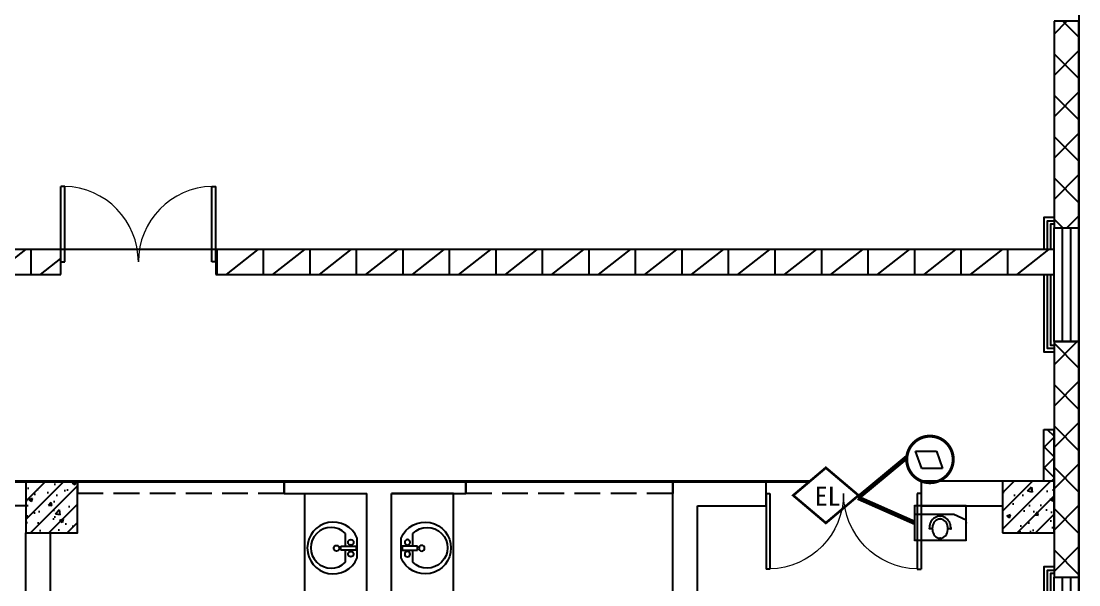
# Model space of a CAD drawing. Header units: millimetres. Extents: x -633009578 to 5705885, y -633235091 to 2571734.
# Drawn here: x 4184775 to 4195009, y 1864345 to 1869800 of the extents above; entities that cross this region are included whole.
import ezdxf
from ezdxf.enums import TextEntityAlignment as Align

# ---------------------------------------------------------------- set-up
doc = ezdxf.new("R2010")
doc.units = ezdxf.units.MM
doc.header["$LTSCALE"] = 1000
doc.header["$MEASUREMENT"] = 0
doc.linetypes.add('DASH', pattern=[0.35, 0.25, -0.1])
doc.layers.get('0').update_dxf_attribs({"color": 9})
for name, color, linetype in [('A-COLUM(柱)', 255, 'Continuous'), ('A-DOOR(门）', 4, 'Continuous'), ('A-F-AREA(计算)', 5, 'Continuous'), ('A-FLOR(看线)', 8, 'Continuous'), ('A-HATH(填充)', 8, 'Continuous'), ('A-LM-RAIL(栏杆)', 167, 'Continuous'), ('A-LVTY(厨卫)', 8, 'Continuous'), ('A-WALL(墙)', 255, 'Continuous'), ('A-WINDOW（窗）', 4, 'Continuous'), ('WALL', 9, 'Continuous'), ('电-强电平面-线缆', 3, 'Continuous'), ('设备-安防', 3, 'Continuous')]:
    doc.layers.add(name, color=color, linetype=linetype)
doc.styles.add('_TEL_DIM', font='simhei.ttf', dxfattribs={"height": 3.5, "bigfont": 'HZTXT'})
pattern_1 = [(0, (1628470.737756166, 677977.5160347573), (0, 350), []), (37.875, (1628870.737756166, 677977.5160347573), (-169.61527734408, 218.0766567528281), []), (90, (1628870.737756166, 677977.5160347573), (-450, 2.755455298081545e-14), [])]
pattern_2 = [(45, (1628670.737756166, 677977.5160347573), (-200.0002033111466, 200.0002033111467), []), (135, (1628670.737756166, 677977.5160347573), (-200.0002033111467, -200.0002033111466), [])]

# ---------------------------------------------------------------- blocks, each defined once
blk = doc.blocks.new('$equip$00002496')
for p, q in [((-0.3257586027029902, -0.01245651182034635), (-0.3257586027029902, -0.04339440534022287)), ((-0.3257586027029902, -0.04339440534022287), (-0.2349881161644589, -0.04339440534022287)), ((-0.2349881161644589, -0.07433229886373738), (-0.2349881161644589, -0.01245651182034635)), ((0.2318991003703559, -0.04339041039929725), (0.3257586027029902, -0.04343435477494495)), ((0.2318995781242847, -0.07433229886373738), (0.2318995781242847, -0.01245651182034635)), ((0.3257586027029902, -0.01245651182034635), (0.3257586027029902, -0.04339440534022287))]:
    blk.add_line(p, q)
at = {"const_width": 0.04}
for points in [[(-0.3257586027029902, -0.01209546335303457), (-0.3254450895765331, 0.007862924336222932), (-0.3246427298145136, 0.02099261244438821), (-0.3230396698054392, 0.03683146784896962), (-0.3200834360468434, 0.05640672732988605), (-0.3158846532169264, 0.07655434396292549), (-0.3114238906564424, 0.0934556857937423), (-0.3053167008911259, 0.1125148900100612), (-0.2961030303267762, 0.1360363546918961), (-0.2870512925146613, 0.1553192011742794), (-0.2776002755272202, 0.1727327617008996), (-0.2650090074748732, 0.1928330976625148), (-0.2480697203573072, 0.2158072831662139), (-0.2307201034273021, 0.2357486963155679), (-0.2183433735772269, 0.2482254943279258), (-0.2048552286432823, 0.2604362391903123), (-0.1911825684801443, 0.2715267914645665), (-0.1736025161517318, 0.2841171126310655), (-0.1547964517085347, 0.2957489191248897), (-0.1366549688245868, 0.3053642205159122), (-0.1125469685212011, 0.3159432491156622), (-0.09099250963481609, 0.3234552737812919), (-0.07185881528130267, 0.3286887830108753), (-0.0476470465073362, 0.3334767393171205), (-0.03344249982910696, 0.3353641694484395), (-0.01254353142576292, 0.33693107711224), (0.006284847928327508, 0.3371227143543365), (0.02112160998512991, 0.3364609976488282), (0.03364834297099151, 0.3353416012541857), (0.04427512355323415, 0.3339856622114894), (0.0514455190859735, 0.3328576949279523), (0.06296124946675263, 0.3306819992103556), (0.07295717955275904, 0.3284235992541653), (0.08476642325695138, 0.3253025975027413), (0.09841386118205264, 0.3210671038432338), (0.1073930458223913, 0.3179007922954042), (0.1189192084857496, 0.3133782735822024), (0.1273616340185981, 0.309727315147029), (0.1385068310191855, 0.3044504504359793), (0.1500006543647032, 0.2984373588406015), (0.1638636618590681, 0.2903635228794883), (0.1733825990086189, 0.2842636587374727), (0.1825355213950388, 0.2779405411420157), (0.1897162082022987, 0.2726458121323958), (0.1961934307328193, 0.2676024858810706), (0.2032832070399309, 0.2617741676658625), (0.2108134823647561, 0.2552078580083617), (0.217798692494398, 0.2487452608329477), (0.228148777372553, 0.2384502620334388), (0.2384204440459143, 0.2272843058126455), (0.2434306646027835, 0.2214536424435209), (0.2496786895935657, 0.2137899235021905), (0.2547404104698217, 0.2072320931656577), (0.2611980655201478, 0.1983612801268464), (0.2680283635418164, 0.1882836692966521), (0.2770073256251635, 0.1737512327563309), (0.2837973800196778, 0.1615835285520006), (0.2918694003747078, 0.1454322725621751), (0.2969779347913573, 0.1339993972869706), (0.3002692127192859, 0.126001952077786), (0.3046930583077483, 0.1142746343793988), (0.3092767016933067, 0.1005832550908963), (0.3129390048998175, 0.08807579556378187), (0.3161395389179233, 0.07547706223704154), (0.3186645603709621, 0.06388206950578024), (0.3211643142713001, 0.0500421286051278), (0.3228813630266814, 0.03809697220276576), (0.3240568224427989, 0.02762096420337912), (0.324859512373223, 0.01811108543552109), (0.3254132453730563, 0.00858592767326627), (0.3257090797560522, -0.00049248671712121), (0.3257832243107259, -0.007853463819628814), (0.3257586027029902, -0.01597356299680541)], [(-0.3257569673587568, -0.01199135613933322), (-0.3257586027029902, -0.04339440534022287), (-0.2655665311758639, -0.04339440534022287)], [(0.2318995781242847, -0.04343435477494495), (0.3257586027029902, -0.04343435477494495), (0.3257689946476603, -0.01254634189172066)]]:
    blk.add_lwpolyline(points, dxfattribs=at)
blk.add_lwpolyline([(-0.2349881161644589, -0.04339440534022287), (-0.234988116149907, -0.07433229886373738, 0.0182959325663468), (-0.2341963414801285, -0.09596305228842539, 0.02057100331636309), (-0.2314330486115068, -0.1200309692394512, 0.01615663239953969), (-0.2279163057246478, -0.1385404972170363, 0.01693810384346652), (-0.2229987668251852, -0.1574872628661979, 0.01329564042987737), (-0.2183254288102034, -0.1718583239271538, 0.01774370437729911), (-0.2109808493987657, -0.190436463271908, 0.01810240356969195), (-0.202383055788232, -0.2083190727098554, 0.02333614132905712), (-0.1896684531238861, -0.229968408079003, 0.02044170027676835), (-0.1774249378067907, -0.2471703877454274, 0.01989766451918913), (-0.1643957158521516, -0.2626632182400499, 0.02937469172712198), (-0.1439065932936501, -0.2826519741392985, 0.02046687747088341), (-0.1288843219663249, -0.2946362194343237, 0.01994697534980988), (-0.1136344562692102, -0.3049034932155337, 0.02634036321689085), (-0.09301181325281505, -0.3161697710966109, 0.02276514568385508), (-0.07478138820442837, -0.3239164370424987, 0.02206410967143575), (-0.05684026748349424, -0.3297063967147551, 0.0175610551311905), (-0.04245622256712522, -0.3331187941075768, 0.01884926235006773), (-0.02688140393001959, -0.3356341081016581, 0.02667427645081797), (-0.004813117921003141, -0.3371611547772773, 0.02406458763464014), (0.01513338900986128, -0.3365152710211987, 0.01749181383793592), (0.02959480640129186, -0.334837958071148, 0.02217984979833747), (0.04783707972092088, -0.3312386844263528, 0.01670575936897621), (0.06151090867933817, -0.3274165873117454, 0.0217722080425489), (0.0790706878178753, -0.3210165422860882, 0.03374751034879078), (0.1057169104751665, -0.3077975864252949, 0.02730692637543976), (0.1266723583685234, -0.2939906737810816, 0.03748691983271558), (0.1535541368793929, -0.2707855348744488, 0.02366876899911156), (0.1697097239521099, -0.2529639476961165, 0.02463610663642848), (0.1846068157610716, -0.2329478090214252, 0.02205649491069121), (0.1970839504210744, -0.2124338016146794, 0.01935462041009298), (0.206340296252165, -0.1939205355338345, 0.01688452340010287), (0.2137288127123611, -0.1760053912075819, 0.01966230157732925), (0.2205645790236304, -0.1552443572727498, 0.01731440631145223), (0.2255364213342546, -0.135285412416124, 0.01765737348860424), (0.2290203964221291, -0.1154880664689699, 0.01633418443731503), (0.2311199677496916, -0.09579652929824078, 0.01862757118903319), (0.2318995781388367, -0.07433229886373738, -0.000472708372486724), (0.2318995781242847, -0.05279222321769339, 0.0004727079955161621), (0.2318995781242847, -0.03244852855277713, -0.0004727079955161849), (0.2318995781242847, -0.01245341187313898, 0.0193493677842396), (0.2310570476547582, 0.009855565578618553, 0.01770133877692018), (0.2286674682109151, 0.03113219686929369, 0.0176091688965659), (0.2250366548687452, 0.05081065330523415, 0.01973381331635689), (0.2191032464616001, 0.07337515754625201, 0.01545712335130221), (0.2136441482725786, 0.08944355720814201, 0.01638136793352114), (0.2064366456615971, 0.1069191381830024, 0.01889577194154605), (0.1974724603933282, 0.124934014853352, 0.01460926708694749), (0.1893017992697423, 0.1389198372235114, 0.01834707667655943), (0.1788048267626436, 0.154441256672726, 0.01802701254956099), (0.1670945117075462, 0.16930223901727, 0.01918510430489061), (0.1545159021334257, 0.1830286705735489, 0.02609018841368346), (0.1355203122220701, 0.2003201775660273, 0.02726780140366601), (0.1154953059740365, 0.2149753960547969, 0.02826022181265756), (0.09302354548708536, 0.2278643579738855, 0.01768013504660025), (0.07947741153475363, 0.2340587330181734, 0.02983831462154809), (0.05467275061528198, 0.242662508819194, 0.03688840652984774), (0.02498369276872836, 0.248695417874842, 0.03132680170442304), (-0.00154426900553517, 0.2503981151239714, 0.02152297382195137), (-0.01876981760142371, 0.249681544064515, 0.02781603352576516), (-0.04232023857184686, 0.2463571927401063, 0.02781924796867374), (-0.06450405267241877, 0.2406578850968799, 0.01792787672923883), (-0.07963114288577344, 0.2352566086992738, 0.0262865457487697), (-0.09992356615839526, 0.2259165745053906, 0.02119287732084118), (-0.11706115740526, 0.2159602789688506, 0.0171568808815843), (-0.1294802093179896, 0.207409261194698, 0.02416187819285423), (-0.1477007803769084, 0.1925049077508447, 0.02878934091920857), (-0.167043774476042, 0.1729245897222427, 0.01847703741819992), (-0.1794630369258812, 0.1577163090223621, 0.0213830109619632), (-0.1916570924367988, 0.1400851354956103, 0.01760758065260107), (-0.2016330892802216, 0.1229453873020248, 0.01681983214104903), (-0.2093724703590851, 0.1072558663363452, 0.01906551868470904), (-0.2177670299279271, 0.08662868678948143, 0.01663457793315364), (-0.2233549865341047, 0.06948587926308392, 0.01199850358657596), (-0.227126173209399, 0.05518552293506218, 0.01921348092443342), (-0.2312853431794792, 0.03417440378689207, 0.0129120010522256), (-0.2334025729942368, 0.01812716938002268, 0.01673519548586339), (-0.2347496548027266, -0.0005786718757008202, 0.009174826161293947), (-0.2349881161644589, -0.01245651182034635, 0.0008621608417457901), (-0.2349881161644589, -0.04339440534022287), (-0.2961449461872689, -0.04339440534022287, 56.79143426085979)], format="xyb", dxfattribs=at)
for centre, major_axis, ratio, start_param, end_param in [((0, -0.007853463819628814), (-5.946726671962764e-16, 0.3450403896201966), 0.944188663444044, 4.700094459124145, 7.866276155235024), ((-0.00154426900553517, -0.01245651181670837), (0, 0.2628546269403538), 0.8881100928804517, 4.71238898038469, 7.853981633974483), ((-0.00154426900553517, -0.07433229886373738), (0, -0.2628546269403538), 0.8881100928804517, 4.71238898038469, 7.853981633974483)]:
    blk.add_ellipse(centre, major_axis=major_axis, ratio=ratio, start_param=start_param, end_param=end_param)
for p in [(0, 0.3371869258007791), (-0.3257586027029902, -0.04339440534022287), (0.3256694684678223, -0.04536965262741433), (0, -0.3371811744327715)]:
    blk.add_point(p)
at = {"color": 7, "style": '_TEL_DIM', "flags": 1}
blk.add_attdef('A', text='', height=2e-05, dxfattribs=at).set_placement((0, 0), align=Align.MIDDLE_CENTER)
blk = doc.blocks.new('$equip$00002617')
for p, q in [((0.6250151190488396, 0.4150200000058248), (-0.6249848809511604, 0.4150200000058248)), ((-0.6249848809511604, 0.4150200000058248), (-0.6249848809511604, -0.4149799999959214)), ((0.6250151190488396, -0.4149799999959214), (0.6250151190488396, 0.4150200000058248)), ((-0.6249848809511604, 0.2150200000050972), (0.3250151190459292, 0.2150200000050972)), ((0.3250151190459292, 0.2150200000050972), (0.6250151190488396, 0.07502000000567932)), ((-0.6249848809511604, -0.4149799999959214), (0.6250151190488396, -0.4149799999959214))]:
    blk.add_line(p, q)
at = {"linetype": 'Continuous', "const_width": 0.04}
blk.add_lwpolyline([(-0.6249848809511604, 0.4150200000058248), (0.6250151190488396, 0.4150200000058248), (0.6250151190488396, -0.4149799999959214), (-0.6249848809511604, -0.4149799999959214)], close=True, dxfattribs=at)
at = {"color": 1}
for p in [(1.51190488395514e-05, 0.4150200000058248), (-0.6249848809511604, 2.000000495172571e-05), (0.6250151190488396, 2.000000495172571e-05), (0.01750438004455646, -0.4149799999959214)]:
    blk.add_point(p, dxfattribs=at)
at = {"color": 7, "style": '_TEL_DIM', "flags": 1}
blk.add_attdef('A', text='', height=2.5e-05, dxfattribs=at).set_placement((0, 0), align=Align.MIDDLE_CENTER)
blk = doc.blocks.new('A$C40EF29F0')
for name, p, xscale, yscale, zscale in [('$equip$00002617', (257.9972608285025, 173.994528161973), 400, 400, 400), ('$equip$00002496', (256.1213830718771, 133.3334205766732), 315, 315, 315)]:
    blk.add_blockref(name, p, dxfattribs=dict(xscale=xscale, yscale=yscale, zscale=zscale))
blk = doc.blocks.new('$equip$00002620')
for p, q in [((-0.1058179566880426, 0.1152844922435179), (-0.1858179566897888, -0.1047155077576463)), ((0.1624100250937772, 0.1152844922435179), (-0.1058179566880426, 0.1152844922435179)), ((0.08241002509203099, -0.1047155077576463), (0.1624100250937772, 0.1152844922435179)), ((-0.1858179566897888, -0.1047155077576463), (0.08241002509203099, -0.1047155077576463))]:
    blk.add_line(p, q)
at = {"const_width": 0.04}
blk.add_lwpolyline([(-0.2999925000021904, 9.999999747378752e-06, 1), (0.3000075000036304, 9.999999747378752e-06, 0.9999999999999999), (-0.2999925000021904, 9.999999747378752e-06, 1)], format="xyb", dxfattribs=at)
blk.add_circle((7.500000720028765e-06, 9.999999747378752e-06), 0.3000000000001062)
at = {"color": 1}
for p in [(7.500000720028765e-06, 0.3000099999990198), (-0.2999924999985524, 9.999999747378752e-06), (0.3000075000036304, 9.999999747378752e-06), (7.500000720028765e-06, -0.299989999999525)]:
    blk.add_point(p, dxfattribs=at)
at = {"color": 7, "style": '_TEL_DIM', "flags": 1}
blk.add_attdef('A', text='', height=2.5e-05, dxfattribs=at).set_placement((0, 0), align=Align.MIDDLE_CENTER)
blk = doc.blocks.new('$equip$00002474')
for p, q in [((-0.519992380955955, 1.000000338535756e-05), (7.619048119522631e-06, 0.4400100000020757)), ((7.619048119522631e-06, 0.4400100000020757), (0.5200076190521941, 1.000000338535756e-05)), ((7.619048119522631e-06, -0.4399899999989429), (-0.519992380955955, 1.000000338535756e-05)), ((0.5200076190521941, 1.000000338535756e-05), (7.619048119522631e-06, -0.4399899999989429))]:
    blk.add_line(p, q)
at = {"const_width": 0.04}
blk.add_lwpolyline([(7.619048119522631e-06, 0.4400100000020757), (-0.519992380955955, 1.000000338535756e-05), (7.619048119522631e-06, -0.4399899999989429), (0.5200076190521941, 1.000000338535756e-05), (7.619048119522631e-06, 0.4400100000020757), (-0.519992380955955, 1.000000338535756e-05)], dxfattribs=at)
for p in [(7.619048119522631e-06, 0.4400100000020757), (-0.519992380955955, 1.000000338535756e-05), (0.5200076190521941, 1.000000338535756e-05), (7.619048119522631e-06, -0.4399899999989429)]:
    blk.add_point(p)
at = {"color": 7, "style": '_TEL_DIM'}
blk.add_attdef('$TEXT$', text='', height=0.3, dxfattribs=at).set_placement((0.02805548798642121, 0.01213281898526475), align=Align.MIDDLE_CENTER)
at = {"color": 7, "style": '_TEL_DIM', "flags": 1}
blk.add_attdef('A', text='', height=2e-05, dxfattribs=at).set_placement((0, 0), align=Align.MIDDLE_CENTER)
blk = doc.blocks.new('$plan$00001628')
for p, q in [((-20.3236661099927, -1.818989403545856e-12), (20.3236661099927, 0)), ((20.3236661099927, 0), (20.3236661099927, -150.0481350782702)), ((-20.3236661099927, -150.0481350782702), (-20.3236661099927, -1.818989403545856e-12)), ((-23.39245275389476, -103.9428290335418), (-143.6423603250569, -103.9428290335418)), ((20.3236661099927, -150.0481350782702), (-20.3236661099927, -150.0481350782702)), ((136.0209855338053, -103.9428290335418), (23.52693074955823, -103.9428290335418))]:
    blk.add_line(p, q)
blk.add_lwpolyline([(-96.62842091566199, 9.318928566552131, 5.110403953654916), (92.21216199610717, 9.318928566550312)], format="xyb", close=True)
for centre, radius in [((-57.16031093435413, -51.98476159802703), 26.67481176936781), ((57.16031093435413, -51.98476159802703), 26.67481176936781), ((0, -190.1098522697775), 27.77136210564822)]:
    blk.add_circle(centre, radius)
blk.add_arc((-3.810687395625791, -242.5466148261803), 196.885515440561, 135.2526700260475, 44.74732997395247)
blk = doc.blocks.new('$DorLib2D$00000002')
for p, q in [((-0.5, -5.684341886080802e-17), (-0.5000000000000007, 0.4875)), ((-0.4750000000000007, 0.4875), (-0.5000000000000007, 0.4875)), ((-0.475, -2.842170943040401e-17), (-0.4750000000000007, 0.4875)), ((0.475, -2.842170943040401e-17), (0.4750000000000007, 0.4875)), ((0.4750000000000007, 0.4875), (0.5000000000000007, 0.4875)), ((0.5, -5.684341886080802e-17), (0.5000000000000007, 0.4875)), ((-0.5, -5.684341886080802e-17), (-0.475, -2.842170943040401e-17)), ((0.5, -5.684341886080802e-17), (0.475, -2.842170943040401e-17))]:
    blk.add_line(p, q)
at = {"lineweight": 13}
for centre, start, end in [((-0.4875, -4.263256414560601e-17), 0, 88.53071641864632), ((0.4875, -4.263256414560601e-17), 91.4692835813537, 180)]:
    blk.add_arc(centre, 0.4875, start, end, dxfattribs=at)
blk = doc.blocks.new('$TCHSYS$WIN2D')
for p, q in [((-0.5, 0.5), (0.5, 0.5)), ((-0.5, 0.5), (-0.4999999999999999, -0.5)), ((0.5, 0.5), (0.4999999999999998, -0.5)), ((0.5, 0.1666666666666666), (-0.5, 0.1666666666666666)), ((0.5, -0.1666666666666667), (-0.5, -0.1666666666666667)), ((-0.4999999999999999, -0.5), (0.5, -0.5))]:
    blk.add_line(p, q)
blk = doc.blocks.new('_FZH')
h = blk.add_hatch()
h.set_pattern_fill('钢筋混凝土', color=256, scale=0.1, style=0)
h.set_pattern_definition([(45, (0, 0), (-0.1767766952966369, 0.1767766952966369), []), (50, (0, 0), (0.7172601826007535, -0.06275213498259512), [0.07500000000000001, -0.8250000000000001]), (355, (0, 0), (-0.138751333613, 0.7521921337000119), [0.06, -0.66]), (100.4514, (0.05977168000000001, -0.00522934), (0.5785093817140216, 0.6894395420609536), [0.06374019, -0.701142112]), (46.1842, (0, 0.2), (1.067241048625645, -0.1655190143290181), [0.1125, -1.2375]), (96.6356, (0.088936745, 0.186206693), (0.9346627055487033, 0.9741178709004418), [0.095610288, -1.051713]), (351.1842, (0, 0.2), (0.9346619451336272, 0.9741186009253247), [0.09000000000000001, -0.9900000000000001]), (21, (0.1, 0.15), (0.5969070521184617, -0.4026188906653388), [0.07500000000000001, -0.8250000000000001]), (326, (0.1, 0.15), (0.2433153319215824, 0.7251500450468529), [0.06, -0.66]), (71.4514, (0.149742233, 0.116448394), (0.84022262858149, 0.3225304967099524), [0.06374019, -0.701142112]), (37.50000000000001, (0, 0), (0.01215985531729062, 0.3328938538313115), [0, -0.652, 0, -0.67, 0, -0.6625000000000001]), (7.499999999999999, (0, 0), (0.2630695374421486, 0.3944117118823603), [0, -0.382, 0, -0.637, 0, -0.2525]), (-32.5, (-0.223, 0), (0.533822436172409, -0.02255487173437976), [0, -0.25, 0, -0.78, 0, -1.035]), (-42.5, (-0.323, 0), (0.5831861693423862, 0.1001049823323177), [0, -0.325, 0, -0.518, 0, -0.735])])
h.paths.add_polyline_path([(-0.5, -0.5), (0.5, -0.5), (0.5, 0.5), (-0.5, 0.5)])
blk.add_lwpolyline([(-0.5, -0.5), (0.5, -0.5), (0.5, 0.5), (-0.5, 0.5)], close=True)

msp = doc.modelspace()

# ---------------------------------------------------------------- hatches: boundary and pattern name
at = {"layer": 'A-HATH(填充)'}
h = msp.add_hatch(dxfattribs=at)
h.set_pattern_fill('多孔材料', color=256, scale=100, style=0)
h.set_pattern_definition(pattern_2)
h.paths.add_polyline_path([(4194769.25659188, 1869799.596893115), (4194769.25659188, 1867799.596924141), (4195009.256591881, 1867799.596924141), (4195009.256591881, 1869799.596893115)])
h = msp.add_hatch(dxfattribs=at)
h.set_pattern_fill('空心砖', color=256, scale=100, style=0)
h.set_pattern_definition(pattern_1)
h.paths.add_polyline_path([(4185159.256591615, 1867589.596922429), (4177119.256592124, 1867589.596922428), (4177119.256592124, 1867349.59692243), (4185159.256591615, 1867349.596922431)])
h = msp.add_hatch(dxfattribs=at)
h.set_pattern_fill('空心砖', color=256, scale=100, style=0)
h.set_pattern_definition(pattern_1)
h.paths.add_polyline_path([(4194769.256591875, 1867589.596922424), (4186659.256591615, 1867589.596922429), (4186659.256591615, 1867349.596922431), (4194769.256591875, 1867349.596922424)])
h = msp.add_hatch(dxfattribs=at)
h.set_pattern_fill('多孔材料', color=256, scale=100, style=0)
h.set_pattern_definition(pattern_2)
h.paths.add_polyline_path([(4194769.25659188, 1866699.596924141), (4194769.25659188, 1864419.59692465), (4195009.256591881, 1864419.59692465), (4195009.256591881, 1866699.596924141)])
h = msp.add_hatch(dxfattribs=at)
h.set_pattern_fill('多孔材料', color=256, scale=50, style=0)
h.set_pattern_definition([(45, (1628570.737756166, 677977.5160347573), (-100.0001016555733, 100.0001016555733), []), (135, (1628570.737756166, 677977.5160347573), (-100.0001016555733, -100.0001016555733), [])])
h.paths.add_polyline_path([(4194769.256591875, 1865349.596922423), (4194769.256591875, 1865849.596922423), (4194669.256591875, 1865849.596922423), (4194669.256591875, 1865349.596922423)])

# ---------------------------------------------------------------- linework, layer by layer
at = {"layer": 'A-DOOR(门）'}
msp.add_line((4186659.256592025, 1867589.596922424), (4185159.256592025, 1867589.596922424), dxfattribs=at)
at = {"layer": 'A-F-AREA(计算)'}
msp.add_lwpolyline([(4060729.234130392, 1991839.59697076), (4195009.234130392, 1991839.59697076), (4195009.234130392, 1855759.59697076), (4060729.234130392, 1855759.59697076)], close=True, dxfattribs=at)
at = {"layer": 'A-FLOR(看线)'}
for points in [[(4194769.256591858, 1867899.596928686), (4194669.256591858, 1867899.596928686), (4194669.256591858, 1867589.596922424)], [(4194669.256591858, 1867349.596922424), (4194669.256591858, 1866599.596928647), (4194769.25659184, 1866599.596928647)], [(4194769.256591859, 1864519.596929319), (4194669.256591859, 1864519.596929319), (4194669.256591859, 1863219.596929281), (4194769.256591841, 1863219.596929281)]]:
    msp.add_lwpolyline(points, dxfattribs=at)
at = {"layer": 'A-LM-RAIL(栏杆)'}
for points in [[(4194769.256591858, 1867864.596928686), (4194704.256591858, 1867864.596928686), (4194704.256591858, 1867589.596922424)], [(4194769.256591858, 1867834.596928686), (4194734.256591858, 1867834.596928686), (4194734.256591858, 1867589.596922424)], [(4194704.256591858, 1867349.596922424), (4194704.256591858, 1866634.596928647), (4194769.25659184, 1866634.596928647)], [(4194734.256591858, 1867349.596922424), (4194734.256591858, 1866664.596928647), (4194769.25659184, 1866664.596928647)], [(4194769.256591859, 1864484.596929319), (4194704.256591859, 1864484.596929319), (4194704.256591859, 1863254.596929281), (4194769.256591841, 1863254.596929281)], [(4194769.256591859, 1864454.596929319), (4194734.256591859, 1864454.596929319), (4194734.256591859, 1863284.596929281), (4194769.256591841, 1863284.596929281)]]:
    msp.add_lwpolyline(points, dxfattribs=at)
at = {"layer": 'A-LVTY(厨卫)'}
for points in [[(4188119.25659108, 1863469.596922537), (4187519.256591064, 1863469.596922537), (4187519.256591099, 1865229.596922496), (4188119.256591114, 1865229.596922496)], [(4188359.256591315, 1863469.596922537), (4188959.256591331, 1863469.596922537), (4188959.256591166, 1865229.596922496), (4188359.256591151, 1865229.596922496)]]:
    msp.add_lwpolyline(points, dxfattribs=at)
at = {"layer": 'A-WALL(墙)'}
for p, q in [((4185159.256591615, 1867589.596922429), (4177119.256592124, 1867589.596922428)), ((4185159.256591615, 1867349.596922431), (4185159.256591615, 1867589.596922429)), ((4194769.256591875, 1867589.596922424), (4186659.256591615, 1867589.596922429)), ((4186659.256591615, 1867589.596922429), (4186659.256591615, 1867349.596922431)), ((4194769.256591875, 1867349.596922424), (4194769.256591875, 1867589.596922424)), ((4177119.256592124, 1867349.59692243), (4185159.256591615, 1867349.596922431)), ((4186659.256591615, 1867349.596922431), (4194769.256591875, 1867349.596922424)), ((4194669.256591875, 1865349.596922423), (4194669.256591875, 1865849.596922423)), ((4194669.256591875, 1865849.596922423), (4194769.256591875, 1865849.596922423)), ((4194769.256591875, 1865349.596922423), (4194769.256591875, 1865849.596922423)), ((4184819.256591891, 1865349.596922429), (4182199.256591871, 1865349.596922429)), ((4188239.256591198, 1865349.596922422), (4187319.256591615, 1865349.596922408)), ((4187319.256591615, 1865349.596922408), (4187319.256591615, 1865229.596922421)), ((4189079.256591615, 1865349.596922325), (4188239.256591198, 1865349.596922422)), ((4189079.256591615, 1865229.596922308), (4189079.256591615, 1865349.596922325)), ((4191199.256591891, 1865349.596922422), (4191079.256591615, 1865349.596922325)), ((4191079.256591615, 1865349.596922325), (4191079.256591615, 1865229.596922308)), ((4191982.256592124, 1865349.596922474), (4191199.256591891, 1865349.596922424)), ((4191982.256592124, 1865109.596922533), (4191982.256592124, 1865349.596922474)), ((4194269.256591127, 1865349.596922773), (4193482.256592124, 1865349.596922474)), ((4193482.256592124, 1865349.596922474), (4193482.256592124, 1865109.596922508)), ((4187319.256591615, 1865229.596922421), (4188119.256591371, 1865229.596922379)), ((4188119.256591371, 1863469.59692232), (4188119.256591371, 1865229.596922379)), ((4188359.256591362, 1863469.596922175), (4188359.256591362, 1865229.596922353)), ((4188359.256591362, 1865229.596922353), (4189079.256591615, 1865229.596922308)), ((4191079.256591975, 1863469.596922175), (4191079.256591975, 1865229.596922353)), ((4184819.256591891, 1865109.596922429), (4182319.256592005, 1865109.596922358)), ((4191319.256591891, 1863349.596922211), (4191319.256591948, 1865109.596922474)), ((4191319.256591948, 1865109.596922474), (4191982.256592124, 1865109.596922533)), ((4193482.256592124, 1865109.596922508), (4194269.256591127, 1865109.596922438)), ((4184819.256591877, 1863349.596922211), (4184819.256591815, 1864849.596922453)), ((4185059.256592064, 1863469.59692232), (4185059.256591847, 1864849.596922453))]:
    msp.add_line(p, q, dxfattribs=at)
at = {"layer": 'A-WINDOW（窗）', "linetype": 'DASH'}
for p, q in [((4185319.256591891, 1865349.596922422), (4185319.256591891, 1865229.596922422)), ((4187319.256591891, 1865229.596922422), (4187319.256591891, 1865349.596922422)), ((4189079.256592005, 1865349.596922422), (4189079.256592005, 1865229.596922422)), ((4191079.256592005, 1865229.596922422), (4191079.256592005, 1865349.596922422)), ((4187319.256591891, 1865229.596922422, 800), (4185319.256591891, 1865229.596922422, 800)), ((4191079.256592005, 1865229.596922422, 800), (4189079.256592005, 1865229.596922422, 800))]:
    msp.add_line(p, q, dxfattribs=at)
at = {"layer": 'WALL'}
for p, q in [((4194769.25659188, 1869799.596893115), (4194769.25659188, 1867799.596924141)), ((4195009.256591881, 1869799.596893115), (4194769.25659188, 1869799.596893115)), ((4195009.256591881, 1867799.596924141), (4195009.256591881, 1869799.596893115)), ((4194769.25659188, 1867799.596924141), (4195009.256591881, 1867799.596924141)), ((4194769.25659188, 1866699.596924141), (4194769.25659188, 1864419.59692465)), ((4195009.256591881, 1866699.596924141), (4194769.25659188, 1866699.596924141)), ((4195009.256591881, 1864419.59692465), (4195009.256591881, 1866699.596924141)), ((4194769.25659188, 1864419.59692465), (4195009.256591881, 1864419.59692465))]:
    msp.add_line(p, q, dxfattribs=at)
at = {"layer": '电-强电平面-线缆', "color": 1, "linetype": 'Continuous'}
for points, const_width in [([(4192872.36249345, 1865187.909286448), (4193344.58149248, 1865579.616705853)], 45), ([(4192403.373472599, 1865344.435838206), (4175662.5, 1865344.435838206)], 30), ([(4192872.36249345, 1865187.909286448), (4193418.901826988, 1864946.383214562)], 45)]:
    msp.add_lwpolyline(points, dxfattribs=dict(at, const_width=const_width))

# ---------------------------------------------------------------- block references
at = {"layer": 'A-COLUM(柱)', "xscale": 500, "yscale": 500, "zscale": 500}
for p in [(4185069.256591891, 1865099.596922422), (4194519.256591891, 1865099.596922423)]:
    msp.add_blockref('_FZH', p, dxfattribs=at)
at = {"layer": 'A-DOOR(门）', "extrusion": (0, 0, -1), "xscale": -1500, "yscale": 1500, "zscale": 1500}
msp.add_blockref('$DorLib2D$00000002', (-4185909.256592025, 1867469.596922424), dxfattribs=at)
at = {"layer": 'A-DOOR(门）', "extrusion": (0, 0, -1), "xscale": 1500, "yscale": 1500, "zscale": 1500, "rotation": 180}
msp.add_blockref('$DorLib2D$00000002', (-4192732.256591891, 1865229.596922424), dxfattribs=at)
at = {"layer": 'A-LVTY(厨卫)', "rotation": 270}
msp.add_blockref('$plan$00001628', (4188017.468391141, 1864699.596922195), dxfattribs=at)
at = {"layer": 'A-LVTY(厨卫)', "xscale": -1, "rotation": 89.99999999999999}
msp.add_blockref('$plan$00001628', (4188461.044791337, 1864699.596922195), dxfattribs=at)
at = {"layer": 'A-WINDOW（窗）', "extrusion": (0, 0, -1), "xscale": -1100, "yscale": 240, "zscale": 1100, "rotation": 270}
for p in [(-4194889.256591875, 1867249.596924016), (-4194889.256591875, 1863869.596924749)]:
    msp.add_blockref('$TCHSYS$WIN2D', p, dxfattribs=at)
at = {"layer": '设备-安防', "xscale": -750, "yscale": 750, "zscale": 750, "rotation": 180}
msp.add_blockref('$equip$00002620', (4193568.610073805, 1865558.799355412), dxfattribs=at)
at = {"layer": '设备-安防'}
ref = msp.add_blockref('$equip$00002474', (4192561.318844029, 1865210.791913207), dxfattribs=dict(at, xscale=-607.5, yscale=607.5, zscale=607.5, rotation=180))
ref.add_attrib('$TEXT$', 'EL', dxfattribs={"layer": '0', "color": 7, "height": 182.25, "style": '_TEL_DIM'}).set_placement((4192578.36255283, 1865203.421225722), align=Align.MIDDLE_CENTER)
msp.add_blockref('A$C40EF29F0', (4193410.89851854, 1864769.594394424), dxfattribs=at)

doc.saveas('drawing.dxf')
